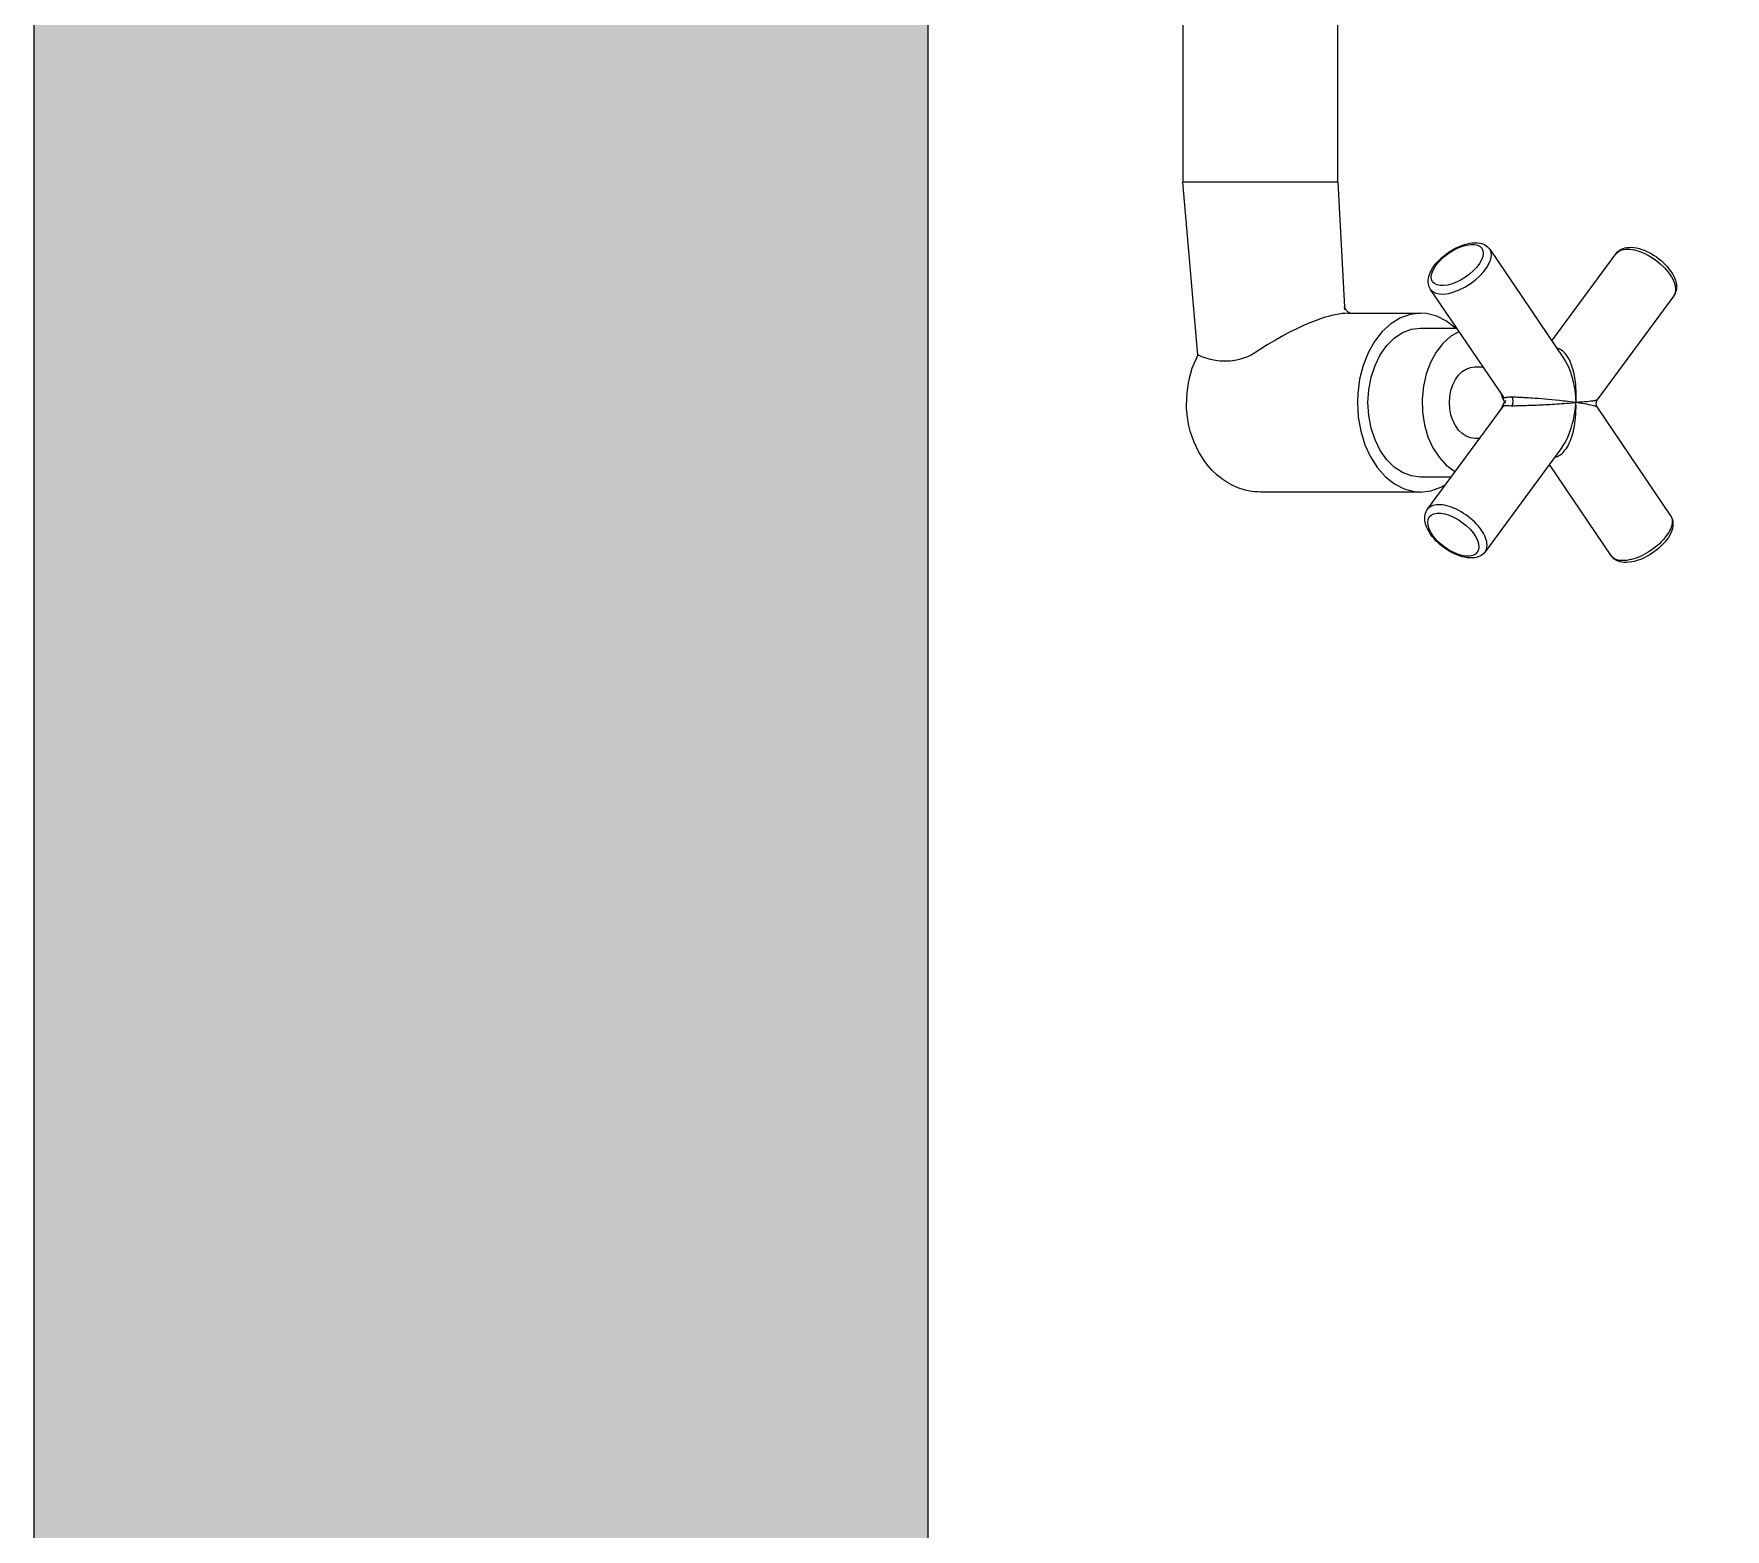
# Model space of a CAD drawing. Header units: inches. Extents: x 2 to 116, y 2 to 108.
# Drawn here: x 2.1206 to 2.4044, y 17.5004 to 17.7514 of the extents above; entities that cross this region are included whole.
import ezdxf

# ---------------------------------------------------------------- set-up
doc = ezdxf.new("R2010")
doc.units = ezdxf.units.IN
doc.header["$MEASUREMENT"] = 0
doc.layers.add('14 LOUÇAS - METAIS - BANCADAS', color=252, linetype='Continuous', lineweight=9)
doc.layers.add('15.1 HACHURA PAREDES', color=253, linetype='Continuous')

# ---------------------------------------------------------------- blocks, each defined once
blk = doc.blocks.new('CUBA COZ. 02')
at = {"layer": '14 LOUÇAS - METAIS - BANCADAS', "ltscale": 3.5}
for p, q in [((0.07754, 0.105), (0.07791, 0.10527)), ((0.07791, 0.10527), (0.07829, 0.10552)), ((0.07814, 0.10491), (0.07889, 0.10542)), ((0.07829, 0.10552), (0.07868, 0.10574)), ((0.07868, 0.10574), (0.07907, 0.10592)), ((0.07889, 0.10542), (0.07964, 0.1058)), ((0.07907, 0.10592), (0.07947, 0.10607)), ((0.07947, 0.10607), (0.07987, 0.10618)), ((0.07964, 0.1058), (0.08035, 0.10604)), ((0.07987, 0.10618), (0.08026, 0.10624)), ((0.08026, 0.10624), (0.08059, 0.10626)), ((0.08035, 0.10604), (0.081, 0.10612)), ((0.08059, 0.10626), (0.0809, 0.10624)), ((0.0809, 0.10624), (0.08118, 0.1062)), ((0.081, 0.10612), (0.08158, 0.10604)), ((0.08118, 0.1062), (0.08144, 0.10612)), ((0.08144, 0.10612), (0.08171, 0.10602)), ((0.08158, 0.10604), (0.08207, 0.1058)), ((0.08171, 0.10602), (0.08195, 0.10589)), ((0.08195, 0.10589), (0.08204, 0.10583)), ((0.08204, 0.10583), (0.0821, 0.10579)), ((0.08207, 0.1058), (0.0821, 0.10579)), ((0.0821, 0.10579), (0.09958, 0.0929)), ((0.10073, 0.09288), (0.119, 0.10528)), ((0.119, 0.10528), (0.11906, 0.10532)), ((0.119, 0.10528), (0.11902, 0.10529)), ((0.11902, 0.10529), (0.11922, 0.1054)), ((0.11906, 0.10532), (0.11918, 0.10539)), ((0.11918, 0.10539), (0.11941, 0.10549)), ((0.11922, 0.1054), (0.11944, 0.10548)), ((0.11941, 0.10549), (0.11965, 0.10558)), ((0.11944, 0.10548), (0.11968, 0.10553)), ((0.11965, 0.10558), (0.1199, 0.10564)), ((0.11968, 0.10553), (0.11994, 0.10555)), ((0.1199, 0.10564), (0.12018, 0.10567)), ((0.11994, 0.10555), (0.12021, 0.10553)), ((0.12018, 0.10567), (0.12047, 0.10567)), ((0.12021, 0.10553), (0.1205, 0.10548)), ((0.12047, 0.10567), (0.12079, 0.10564)), ((0.1205, 0.10548), (0.12079, 0.1054)), ((0.12079, 0.10564), (0.12112, 0.10557)), ((0.12079, 0.1054), (0.1211, 0.10529)), ((0.1211, 0.10529), (0.12141, 0.10515)), ((0.12112, 0.10557), (0.12148, 0.10547)), ((0.12141, 0.10515), (0.12173, 0.10497)), ((0.12148, 0.10547), (0.12185, 0.10532)), ((0.12185, 0.10532), (0.12223, 0.10512)), ((0.12223, 0.10512), (0.12261, 0.1049)), ((0.07503, 0.10207), (0.07529, 0.10249)), ((0.07529, 0.10249), (0.07556, 0.1029)), ((0.07546, 0.10185), (0.07604, 0.10272)), ((0.07556, 0.1029), (0.07585, 0.10329)), ((0.07585, 0.10329), (0.07616, 0.10367)), ((0.07604, 0.10272), (0.07669, 0.10354)), ((0.07616, 0.10367), (0.07649, 0.10403)), ((0.07649, 0.10403), (0.07682, 0.10438)), ((0.07669, 0.10354), (0.0774, 0.10427)), ((0.07682, 0.10438), (0.07718, 0.1047)), ((0.07718, 0.1047), (0.07754, 0.105)), ((0.0774, 0.10427), (0.07814, 0.10491)), ((0.12173, 0.10497), (0.12206, 0.10477)), ((0.12206, 0.10477), (0.12238, 0.10455)), ((0.12238, 0.10455), (0.12271, 0.10429)), ((0.12261, 0.1049), (0.12299, 0.10464)), ((0.12271, 0.10429), (0.12303, 0.10401)), ((0.12299, 0.10464), (0.12335, 0.10435)), ((0.12303, 0.10401), (0.12335, 0.10371)), ((0.12335, 0.10435), (0.1237, 0.10404)), ((0.12335, 0.10371), (0.12367, 0.10339)), ((0.12367, 0.10339), (0.12397, 0.10305)), ((0.1237, 0.10404), (0.12405, 0.1037)), ((0.12397, 0.10305), (0.12427, 0.10269)), ((0.12405, 0.1037), (0.12437, 0.10335)), ((0.12427, 0.10269), (0.12455, 0.10232)), ((0.12437, 0.10335), (0.12469, 0.10298)), ((0.12455, 0.10232), (0.12482, 0.10193)), ((0.12469, 0.10298), (0.12498, 0.10259)), ((0.12498, 0.10259), (0.12526, 0.10219)), ((0.12526, 0.10219), (0.12553, 0.10178)), ((0.07397, 0.09912), (0.07404, 0.09955)), ((0.07404, 0.09955), (0.07414, 0.09999)), ((0.07414, 0.09999), (0.07428, 0.10043)), ((0.07428, 0.10043), (0.07444, 0.10088)), ((0.07436, 0.09924), (0.07462, 0.10011)), ((0.07444, 0.10088), (0.07462, 0.10129)), ((0.07462, 0.10129), (0.07467, 0.10139)), ((0.07462, 0.10011), (0.07498, 0.10096)), ((0.07467, 0.10139), (0.0748, 0.10165)), ((0.0748, 0.10165), (0.07503, 0.10207)), ((0.07498, 0.10096), (0.07546, 0.10185)), ((0.12482, 0.10193), (0.12508, 0.10153)), ((0.12508, 0.10153), (0.12532, 0.10113)), ((0.12532, 0.10113), (0.12554, 0.10072)), ((0.12553, 0.10178), (0.12577, 0.10136)), ((0.12554, 0.10072), (0.12574, 0.10031)), ((0.12574, 0.10031), (0.12592, 0.0999)), ((0.12577, 0.10136), (0.12599, 0.10093)), ((0.12592, 0.0999), (0.12608, 0.09949)), ((0.12599, 0.10093), (0.12619, 0.1005)), ((0.12608, 0.09949), (0.12621, 0.09909)), ((0.12619, 0.1005), (0.12637, 0.10006)), ((0.12637, 0.10006), (0.12652, 0.09963)), ((0.12652, 0.09963), (0.12664, 0.09919)), ((0.07393, 0.0987), (0.07397, 0.09912)), ((0.07394, 0.09831), (0.07393, 0.0987)), ((0.07397, 0.09794), (0.07394, 0.09831)), ((0.07403, 0.09761), (0.07397, 0.09794)), ((0.07412, 0.09731), (0.07403, 0.09761)), ((0.07424, 0.09703), (0.07412, 0.09731)), ((0.07422, 0.09768), (0.07423, 0.09842)), ((0.07435, 0.09704), (0.07422, 0.09768)), ((0.07423, 0.09842), (0.07436, 0.09924)), ((0.07437, 0.09679), (0.07424, 0.09703)), ((0.07461, 0.09651), (0.07435, 0.09704)), ((0.07453, 0.09657), (0.07437, 0.09679)), ((0.0747, 0.09637), (0.07453, 0.09657)), ((0.07498, 0.09613), (0.07461, 0.09651)), ((0.12621, 0.09909), (0.12632, 0.0987)), ((0.12632, 0.0987), (0.12641, 0.09831)), ((0.12641, 0.09831), (0.12647, 0.09794)), ((0.12647, 0.09661), (0.12641, 0.09633)), ((0.12647, 0.09794), (0.12651, 0.09758)), ((0.12651, 0.09692), (0.12647, 0.09661)), ((0.12651, 0.09758), (0.12652, 0.09724)), ((0.12652, 0.09724), (0.12651, 0.09692)), ((0.1267, 0.09675), (0.1266, 0.09645)), ((0.12664, 0.09919), (0.12674, 0.09875)), ((0.12678, 0.09708), (0.1267, 0.09675)), ((0.12674, 0.09875), (0.1268, 0.09832)), ((0.12682, 0.09747), (0.12678, 0.09708)), ((0.1268, 0.09832), (0.12683, 0.09789)), ((0.12683, 0.09789), (0.12682, 0.09747)), ((0.0749, 0.09619), (0.0747, 0.09637)), ((0.07498, 0.09613), (0.0749, 0.09619)), ((0.08961, 0.08534), (0.07498, 0.09613)), ((0.12574, 0.09535), (0.11039, 0.08493)), ((0.1259, 0.09548), (0.12574, 0.09535)), ((0.12579, 0.09539), (0.12574, 0.09535)), ((0.126, 0.09555), (0.12579, 0.09539)), ((0.12606, 0.09565), (0.1259, 0.09548)), ((0.12619, 0.09575), (0.126, 0.09555)), ((0.1262, 0.09585), (0.12606, 0.09565)), ((0.12634, 0.09596), (0.12619, 0.09575)), ((0.12632, 0.09608), (0.1262, 0.09585)), ((0.12641, 0.09633), (0.12632, 0.09608)), ((0.12648, 0.09619), (0.12634, 0.09596)), ((0.1266, 0.09645), (0.12648, 0.09619)), ((0.09958, 0.0929), (0.0996, 0.09286)), ((0.0996, 0.09286), (0.09963, 0.09277)), ((0.09963, 0.09277), (0.09966, 0.09262)), ((0.09966, 0.09262), (0.09968, 0.09249)), ((0.09968, 0.09249), (0.09971, 0.09233)), ((0.09971, 0.09233), (0.09973, 0.09214)), ((0.09973, 0.09214), (0.09976, 0.09191)), ((0.09976, 0.09191), (0.0998, 0.09161)), ((0.0998, 0.09161), (0.09984, 0.09124)), ((0.09984, 0.09124), (0.09988, 0.09081)), ((0.10028, 0.09121), (0.10021, 0.09078)), ((0.10035, 0.09157), (0.10028, 0.09121)), ((0.10041, 0.09187), (0.10035, 0.09157)), ((0.10047, 0.09216), (0.10041, 0.09187)), ((0.10053, 0.0924), (0.10047, 0.09216)), ((0.10058, 0.09258), (0.10053, 0.0924)), ((0.10062, 0.0927), (0.10058, 0.09258)), ((0.10066, 0.09279), (0.10062, 0.0927)), ((0.1007, 0.09285), (0.10066, 0.09279)), ((0.10073, 0.09288), (0.1007, 0.09285)), ((0.09238, 0.08803), (0.09206, 0.08781)), ((0.09273, 0.08823), (0.09238, 0.08803)), ((0.09312, 0.08842), (0.09273, 0.08823)), ((0.09355, 0.0886), (0.09312, 0.08842)), ((0.09347, 0.08787), (0.09402, 0.08812)), ((0.09403, 0.08877), (0.09355, 0.0886)), ((0.09402, 0.08812), (0.09442, 0.08829)), ((0.09457, 0.08893), (0.09403, 0.08877)), ((0.09442, 0.08829), (0.09486, 0.08845)), ((0.09517, 0.08908), (0.09457, 0.08893)), ((0.09486, 0.08845), (0.09532, 0.08861)), ((0.09582, 0.0892), (0.09517, 0.08908)), ((0.09532, 0.08861), (0.09582, 0.08875)), ((0.09652, 0.0893), (0.09582, 0.0892)), ((0.09582, 0.08875), (0.09643, 0.08891)), ((0.09643, 0.08891), (0.09711, 0.08905)), ((0.09696, 0.08935), (0.09652, 0.0893)), ((0.09744, 0.08939), (0.09696, 0.08935)), ((0.09711, 0.08905), (0.09785, 0.08918)), ((0.09796, 0.08942), (0.09744, 0.08939)), ((0.09785, 0.08918), (0.09843, 0.08926)), ((0.09841, 0.08943), (0.09796, 0.08942)), ((0.09885, 0.08943), (0.09841, 0.08943)), ((0.09843, 0.08926), (0.09914, 0.08933)), ((0.09938, 0.08941), (0.09885, 0.08943)), ((0.09914, 0.08933), (0.1, 0.08938)), ((0.1, 0.08938), (0.09938, 0.08941)), ((0.09983, 0.08803), (0.09978, 0.08762)), ((0.09988, 0.08846), (0.09983, 0.08803)), ((0.09988, 0.09081), (0.09991, 0.09045)), ((0.09994, 0.08891), (0.09988, 0.08846)), ((0.09991, 0.09045), (0.09995, 0.08998)), ((0.1, 0.08938), (0.09994, 0.08891)), ((0.09995, 0.08998), (0.1, 0.08938)), ((0.10009, 0.08998), (0.1, 0.08938)), ((0.10076, 0.0894), (0.1, 0.08938)), ((0.1009, 0.0893), (0.1, 0.08938)), ((0.10004, 0.08883), (0.1, 0.08938)), ((0.10008, 0.08831), (0.10004, 0.08883)), ((0.10011, 0.08782), (0.10008, 0.08831)), ((0.10016, 0.09045), (0.10009, 0.08998)), ((0.10021, 0.09078), (0.10016, 0.09045)), ((0.10144, 0.08938), (0.10076, 0.0894)), ((0.10163, 0.0892), (0.1009, 0.0893)), ((0.10206, 0.08935), (0.10144, 0.08938)), ((0.10219, 0.08911), (0.10163, 0.0892)), ((0.1026, 0.08931), (0.10206, 0.08935)), ((0.10295, 0.08895), (0.10219, 0.08911)), ((0.10308, 0.08926), (0.1026, 0.08931)), ((0.10364, 0.08878), (0.10295, 0.08895)), ((0.10349, 0.0892), (0.10308, 0.08926)), ((0.10394, 0.08913), (0.10349, 0.0892)), ((0.10426, 0.0886), (0.10364, 0.08878)), ((0.10437, 0.08905), (0.10394, 0.08913)), ((0.10492, 0.08838), (0.10426, 0.0886)), ((0.10477, 0.08896), (0.10437, 0.08905)), ((0.10516, 0.08886), (0.10477, 0.08896)), ((0.10553, 0.08814), (0.10492, 0.08838)), ((0.10552, 0.08875), (0.10516, 0.08886)), ((0.10586, 0.08864), (0.10552, 0.08875)), ((0.10608, 0.0879), (0.10553, 0.08814)), ((0.10618, 0.08853), (0.10586, 0.08864)), ((0.10647, 0.08841), (0.10618, 0.08853)), ((0.10681, 0.08826), (0.10647, 0.08841)), ((0.10712, 0.08811), (0.10681, 0.08826)), ((0.10741, 0.08795), (0.10712, 0.08811)), ((0.07426, 0.07493), (0.09254, 0.08732)), ((0.09092, 0.08638), (0.09087, 0.08619)), ((0.091, 0.08658), (0.09092, 0.08638)), ((0.0911, 0.08678), (0.091, 0.08658)), ((0.09122, 0.08698), (0.0911, 0.08678)), ((0.09137, 0.08717), (0.09122, 0.08698)), ((0.09154, 0.08736), (0.09137, 0.08717)), ((0.09178, 0.08759), (0.09154, 0.08736)), ((0.09206, 0.08781), (0.09178, 0.08759)), ((0.09254, 0.08732), (0.09297, 0.0876)), ((0.09297, 0.0876), (0.09347, 0.08787)), ((0.09953, 0.08533), (0.09947, 0.08472)), ((0.09959, 0.08596), (0.09953, 0.08533)), ((0.09966, 0.08661), (0.09959, 0.08596)), ((0.09969, 0.08691), (0.09966, 0.08661)), ((0.09973, 0.08725), (0.09969, 0.08691)), ((0.09978, 0.08762), (0.09973, 0.08725)), ((0.10014, 0.08737), (0.10011, 0.08782)), ((0.10017, 0.08696), (0.10014, 0.08737)), ((0.1002, 0.0866), (0.10017, 0.08696)), ((0.10022, 0.08619), (0.1002, 0.0866)), ((0.10024, 0.08579), (0.10022, 0.08619)), ((0.10027, 0.08539), (0.10024, 0.08579)), ((0.10029, 0.08501), (0.10027, 0.08539)), ((0.10649, 0.08769), (0.10608, 0.0879)), ((0.10687, 0.08747), (0.10649, 0.08769)), ((0.10722, 0.08725), (0.10687, 0.08747)), ((0.10754, 0.08703), (0.10722, 0.08725)), ((0.10768, 0.08778), (0.10741, 0.08795)), ((0.10754, 0.08703), (0.12502, 0.07415)), ((0.10793, 0.0876), (0.10768, 0.08778)), ((0.10815, 0.08743), (0.10793, 0.0876)), ((0.10836, 0.08724), (0.10815, 0.08743)), ((0.10854, 0.08706), (0.10836, 0.08724)), ((0.1087, 0.08687), (0.10854, 0.08706)), ((0.10883, 0.08668), (0.1087, 0.08687)), ((0.10895, 0.08648), (0.10883, 0.08668)), ((0.10904, 0.08629), (0.10895, 0.08648)), ((0.10912, 0.08609), (0.10904, 0.08629)), ((0.10917, 0.0859), (0.10912, 0.08609)), ((0.10918, 0.08583), (0.10917, 0.0859)), ((0.09929, 0.08256), (0.09925, 0.08206)), ((0.09933, 0.08307), (0.09929, 0.08256)), ((0.09937, 0.08359), (0.09933, 0.08307)), ((0.09942, 0.08414), (0.09937, 0.08359)), ((0.09947, 0.08472), (0.09942, 0.08414)), ((0.10031, 0.08463), (0.10029, 0.08501)), ((0.10033, 0.08427), (0.10031, 0.08463)), ((0.10035, 0.08392), (0.10033, 0.08427)), ((0.10036, 0.08358), (0.10035, 0.08392)), ((0.10038, 0.08318), (0.10036, 0.08358)), ((0.1004, 0.08279), (0.10038, 0.08318)), ((0.10041, 0.08241), (0.1004, 0.08279)), ((0.10043, 0.08205), (0.10041, 0.08241)), ((0.09912, 0.07956), (0.09911, 0.07931)), ((0.09913, 0.07982), (0.09912, 0.07956)), ((0.09914, 0.0801), (0.09913, 0.07982)), ((0.09915, 0.0804), (0.09914, 0.0801)), ((0.09917, 0.0807), (0.09915, 0.0804)), ((0.09919, 0.08103), (0.09917, 0.0807)), ((0.09921, 0.08136), (0.09919, 0.08103)), ((0.09923, 0.08171), (0.09921, 0.08136)), ((0.09925, 0.08206), (0.09923, 0.08171)), ((0.10044, 0.08169), (0.10043, 0.08205)), ((0.10045, 0.08134), (0.10044, 0.08169)), ((0.10047, 0.08101), (0.10045, 0.08134)), ((0.10048, 0.08068), (0.10047, 0.08101)), ((0.10049, 0.08038), (0.10048, 0.08068)), ((0.10049, 0.08008), (0.10049, 0.08038)), ((0.1005, 0.0798), (0.10049, 0.08008)), ((0.10051, 0.07954), (0.1005, 0.0798)), ((0.10051, 0.07929), (0.10051, 0.07954)), ((0.09927, 0.0774), (0.081, 0.065)), ((0.09839, 0.07679), (0.0987, 0.07688)), ((0.0987, 0.07688), (0.09908, 0.07701)), ((0.09908, 0.07701), (0.09948, 0.07719)), ((0.09911, 0.07931), (0.0991, 0.07907)), ((0.0991, 0.07907), (0.0991, 0.07885)), ((0.0991, 0.07885), (0.0991, 0.07865)), ((0.09915, 0.07868), (0.0991, 0.07865)), ((0.0991, 0.07865), (0.0991, 0.07846)), ((0.0991, 0.07846), (0.09911, 0.07828)), ((0.09911, 0.07828), (0.09911, 0.07812)), ((0.09911, 0.07812), (0.09912, 0.07797)), ((0.09912, 0.07797), (0.09913, 0.07784)), ((0.09913, 0.07784), (0.09914, 0.07772)), ((0.09914, 0.07772), (0.09915, 0.07762)), ((0.09921, 0.07871), (0.09915, 0.07868)), ((0.09915, 0.07762), (0.09917, 0.07754)), ((0.09917, 0.07754), (0.09919, 0.07747)), ((0.09919, 0.07747), (0.09921, 0.07742)), ((0.09927, 0.07874), (0.09921, 0.07871)), ((0.09921, 0.07742), (0.09923, 0.0774)), ((0.09923, 0.0774), (0.09925, 0.07739)), ((0.09925, 0.07739), (0.09927, 0.07739)), ((0.09934, 0.07877), (0.09927, 0.07874)), ((0.09927, 0.07739), (0.09927, 0.07739)), ((0.09941, 0.07879), (0.09934, 0.07877)), ((0.09948, 0.07881), (0.09941, 0.07879)), ((0.09956, 0.07883), (0.09948, 0.07881)), ((0.09948, 0.07719), (0.09988, 0.0774)), ((0.09964, 0.07884), (0.09956, 0.07883)), ((0.09972, 0.07884), (0.09964, 0.07884)), ((0.09967, 0.07756), (0.0997, 0.07754)), ((0.0997, 0.07754), (0.09973, 0.07752)), ((0.0998, 0.07885), (0.09972, 0.07884)), ((0.09973, 0.07752), (0.09977, 0.07749)), ((0.09977, 0.07749), (0.09981, 0.07746)), ((0.09988, 0.07884), (0.0998, 0.07885)), ((0.09981, 0.07746), (0.09984, 0.07743)), ((0.09984, 0.07743), (0.09988, 0.0774)), ((0.09996, 0.07884), (0.09988, 0.07884)), ((0.09988, 0.0774), (0.09991, 0.07743)), ((0.1, 0.07732), (0.09988, 0.0774)), ((0.09991, 0.07743), (0.09995, 0.07746)), ((0.09995, 0.07746), (0.09998, 0.07749)), ((0.10004, 0.07882), (0.09996, 0.07884)), ((0.09998, 0.07749), (0.10002, 0.07751)), ((0.1, 0.07732), (0.10039, 0.07712)), ((0.10002, 0.07751), (0.10005, 0.07754)), ((0.10011, 0.07881), (0.10004, 0.07882)), ((0.10005, 0.07754), (0.10006, 0.07754)), ((0.10018, 0.07879), (0.10011, 0.07881)), ((0.10025, 0.07877), (0.10018, 0.07879)), ((0.10031, 0.07874), (0.10025, 0.07877)), ((0.10037, 0.07872), (0.10031, 0.07874)), ((0.10042, 0.07869), (0.10037, 0.07872)), ((0.10039, 0.07712), (0.10077, 0.07695)), ((0.10047, 0.07866), (0.10042, 0.07869)), ((0.10042, 0.07737), (0.10043, 0.07737)), ((0.1179, 0.06449), (0.10042, 0.07737)), ((0.10043, 0.07737), (0.10044, 0.07738)), ((0.10044, 0.07738), (0.10046, 0.07741)), ((0.10046, 0.07741), (0.10047, 0.07745)), ((0.10052, 0.07863), (0.10047, 0.07866)), ((0.10047, 0.07745), (0.10048, 0.07752)), ((0.10048, 0.07752), (0.10049, 0.0776)), ((0.10049, 0.0777), (0.1005, 0.07782)), ((0.10049, 0.0776), (0.10049, 0.0777)), ((0.1005, 0.07782), (0.10051, 0.07795)), ((0.10052, 0.07905), (0.10051, 0.07929)), ((0.10051, 0.07826), (0.10052, 0.07844)), ((0.10051, 0.0781), (0.10051, 0.07826)), ((0.10051, 0.07795), (0.10051, 0.0781)), ((0.10052, 0.07883), (0.10052, 0.07905)), ((0.10052, 0.07863), (0.10052, 0.07883)), ((0.10052, 0.07844), (0.10052, 0.07863)), ((0.10077, 0.07695), (0.10114, 0.07681)), ((0.10114, 0.07681), (0.1012, 0.0768)), ((0.07331, 0.07356), (0.07341, 0.07385)), ((0.07341, 0.07385), (0.07353, 0.07411)), ((0.07353, 0.07411), (0.07367, 0.07434)), ((0.07367, 0.07434), (0.07383, 0.07454)), ((0.07383, 0.07454), (0.07402, 0.07474)), ((0.07402, 0.07474), (0.07421, 0.07489)), ((0.07421, 0.07489), (0.07426, 0.07493)), ((0.07474, 0.07514), (0.07426, 0.07493)), ((0.07426, 0.07493), (0.07426, 0.07493)), ((0.0745, 0.07379), (0.07496, 0.07383)), ((0.0753, 0.07519), (0.07474, 0.07514)), ((0.07496, 0.07383), (0.07549, 0.07374)), ((0.07593, 0.07509), (0.0753, 0.07519)), ((0.07661, 0.07483), (0.07593, 0.07509)), ((0.07733, 0.07442), (0.07661, 0.07483)), ((0.07805, 0.07387), (0.07733, 0.07442)), ((0.07876, 0.07321), (0.07805, 0.07387)), ((0.094, 0.07241), (0.094, 0.07382)), ((0.12204, 0.07392), (0.1217, 0.07372)), ((0.12238, 0.07409), (0.12204, 0.07392)), ((0.12271, 0.07423), (0.12238, 0.07409)), ((0.12303, 0.07434), (0.12271, 0.07423)), ((0.12334, 0.07442), (0.12303, 0.07434)), ((0.12364, 0.07446), (0.12334, 0.07442)), ((0.12393, 0.07448), (0.12364, 0.07446)), ((0.1242, 0.07446), (0.12393, 0.07448)), ((0.12445, 0.07442), (0.1242, 0.07446)), ((0.12469, 0.07434), (0.12445, 0.07442)), ((0.12491, 0.07423), (0.12469, 0.07434)), ((0.12502, 0.07415), (0.12491, 0.07423)), ((0.12502, 0.07415), (0.1251, 0.07409)), ((0.1251, 0.07409), (0.1253, 0.07391)), ((0.1253, 0.07391), (0.12547, 0.07371)), ((0.07317, 0.07242), (0.07318, 0.07284)), ((0.0732, 0.072), (0.07317, 0.07242)), ((0.07318, 0.07284), (0.07323, 0.07324)), ((0.07326, 0.07156), (0.0732, 0.072)), ((0.07323, 0.07324), (0.07331, 0.07356)), ((0.07335, 0.07113), (0.07326, 0.07156)), ((0.07347, 0.07069), (0.07335, 0.07113)), ((0.07346, 0.07237), (0.07358, 0.07289)), ((0.07346, 0.07176), (0.07346, 0.07237)), ((0.07355, 0.07108), (0.07346, 0.07176)), ((0.07375, 0.07035), (0.07355, 0.07108)), ((0.07358, 0.07289), (0.07379, 0.07331)), ((0.07379, 0.07331), (0.0741, 0.07361)), ((0.0741, 0.07361), (0.0745, 0.07379)), ((0.07549, 0.07374), (0.07606, 0.07353)), ((0.07606, 0.07353), (0.07666, 0.07319)), ((0.07666, 0.07319), (0.07726, 0.07273)), ((0.07726, 0.07273), (0.07785, 0.07218)), ((0.07785, 0.07218), (0.07842, 0.07154)), ((0.07842, 0.07154), (0.07893, 0.07085)), ((0.07944, 0.07245), (0.07876, 0.07321)), ((0.08006, 0.07161), (0.07944, 0.07245)), ((0.08061, 0.07072), (0.08006, 0.07161)), ((0.09409, 0.07167), (0.094, 0.07241)), ((0.09436, 0.07096), (0.09409, 0.07167)), ((0.0948, 0.07029), (0.09436, 0.07096)), ((0.10564, 0.07096), (0.1052, 0.07029)), ((0.10591, 0.07167), (0.10564, 0.07096)), ((0.106, 0.07241), (0.10591, 0.07167)), ((0.106, 0.07326), (0.106, 0.07241)), ((0.11912, 0.07129), (0.11884, 0.07091)), ((0.11941, 0.07166), (0.11912, 0.07129)), ((0.11971, 0.07202), (0.11941, 0.07166)), ((0.12003, 0.07235), (0.11971, 0.07202)), ((0.12035, 0.07267), (0.12003, 0.07235)), ((0.1201, 0.07032), (0.12065, 0.071)), ((0.12069, 0.07297), (0.12035, 0.07267)), ((0.12065, 0.071), (0.12124, 0.07161)), ((0.12102, 0.07324), (0.12069, 0.07297)), ((0.12136, 0.07349), (0.12102, 0.07324)), ((0.12124, 0.07161), (0.12186, 0.07213)), ((0.1217, 0.07372), (0.12136, 0.07349)), ((0.12186, 0.07213), (0.12249, 0.07256)), ((0.12249, 0.07256), (0.12311, 0.07287)), ((0.12311, 0.07287), (0.1237, 0.07305)), ((0.1237, 0.07305), (0.12424, 0.07311)), ((0.12424, 0.07311), (0.12472, 0.07304)), ((0.12472, 0.07304), (0.12512, 0.07283)), ((0.12512, 0.07283), (0.12543, 0.07251)), ((0.12543, 0.07251), (0.12564, 0.07207)), ((0.12547, 0.07371), (0.12563, 0.07349)), ((0.12563, 0.07349), (0.12576, 0.07324)), ((0.12564, 0.07207), (0.12575, 0.07154)), ((0.12575, 0.07154), (0.12575, 0.07092)), ((0.12576, 0.07324), (0.12588, 0.07297)), ((0.12588, 0.07297), (0.12597, 0.07267)), ((0.12603, 0.07116), (0.12596, 0.07073)), ((0.12597, 0.07267), (0.12603, 0.07233)), ((0.12603, 0.07233), (0.12606, 0.07197)), ((0.12607, 0.07157), (0.12603, 0.07116)), ((0.12606, 0.07197), (0.12607, 0.07157)), ((0.07362, 0.07025), (0.07347, 0.07069)), ((0.07379, 0.06982), (0.07362, 0.07025)), ((0.07404, 0.0696), (0.07375, 0.07035)), ((0.07399, 0.06938), (0.07379, 0.06982)), ((0.07421, 0.06896), (0.07399, 0.06938)), ((0.07443, 0.06884), (0.07404, 0.0696)), ((0.07445, 0.06853), (0.07421, 0.06896)), ((0.07488, 0.0681), (0.07443, 0.06884)), ((0.07471, 0.06812), (0.07445, 0.06853)), ((0.07499, 0.06772), (0.07471, 0.06812)), ((0.07893, 0.07085), (0.07939, 0.07011)), ((0.07939, 0.07011), (0.07977, 0.06935)), ((0.07977, 0.06935), (0.08007, 0.06859)), ((0.08007, 0.06859), (0.08026, 0.06787)), ((0.08107, 0.06981), (0.08061, 0.07072)), ((0.08142, 0.06891), (0.08107, 0.06981)), ((0.08166, 0.06803), (0.08142, 0.06891)), ((0.08749, 0.06918), (0.08631, 0.06766)), ((0.0875, 0.06332), (0.0875, 0.06941)), ((0.08806, 0.06979), (0.08889, 0.06836)), ((0.08889, 0.06836), (0.09005, 0.06706)), ((0.0954, 0.06968), (0.0948, 0.07029)), ((0.09614, 0.06916), (0.0954, 0.06968)), ((0.097, 0.06874), (0.09614, 0.06916)), ((0.09795, 0.06842), (0.097, 0.06874)), ((0.09896, 0.06823), (0.09795, 0.06842)), ((0.1, 0.06817), (0.09896, 0.06823)), ((0.10104, 0.06823), (0.1, 0.06817)), ((0.10205, 0.06842), (0.10104, 0.06823)), ((0.103, 0.06874), (0.10205, 0.06842)), ((0.10386, 0.06916), (0.103, 0.06874)), ((0.1046, 0.06968), (0.10386, 0.06916)), ((0.1052, 0.07029), (0.1046, 0.06968)), ((0.11051, 0.06763), (0.11153, 0.06899)), ((0.11153, 0.06899), (0.11161, 0.06913)), ((0.1125, 0.06847), (0.1125, 0.06332)), ((0.11742, 0.06812), (0.11731, 0.06773)), ((0.11756, 0.06851), (0.11742, 0.06812)), ((0.11772, 0.06892), (0.11756, 0.06851)), ((0.1179, 0.06932), (0.11772, 0.06892)), ((0.11811, 0.06972), (0.1179, 0.06932)), ((0.11833, 0.07013), (0.11811, 0.06972)), ((0.11858, 0.07052), (0.11833, 0.07013)), ((0.11884, 0.07091), (0.11858, 0.07052)), ((0.11889, 0.06811), (0.11921, 0.06886)), ((0.11921, 0.06886), (0.11962, 0.0696)), ((0.11962, 0.0696), (0.1201, 0.07032)), ((0.1251, 0.06876), (0.12469, 0.06802)), ((0.12497, 0.0682), (0.12471, 0.06778)), ((0.1252, 0.06863), (0.12497, 0.0682)), ((0.12542, 0.06951), (0.1251, 0.06876)), ((0.12533, 0.06889), (0.1252, 0.06863)), ((0.12538, 0.06899), (0.12533, 0.06889)), ((0.12556, 0.0694), (0.12538, 0.06899)), ((0.12563, 0.07024), (0.12542, 0.06951)), ((0.12572, 0.06984), (0.12556, 0.0694)), ((0.12575, 0.07092), (0.12563, 0.07024)), ((0.12586, 0.07029), (0.12572, 0.06984)), ((0.12596, 0.07073), (0.12586, 0.07029)), ((0.0754, 0.0674), (0.07488, 0.0681)), ((0.07529, 0.06733), (0.07499, 0.06772)), ((0.0756, 0.06696), (0.07529, 0.06733)), ((0.07597, 0.06677), (0.0754, 0.0674)), ((0.07592, 0.06661), (0.0756, 0.06696)), ((0.07626, 0.06627), (0.07592, 0.06661)), ((0.07656, 0.06621), (0.07597, 0.06677)), ((0.07662, 0.06595), (0.07626, 0.06627)), ((0.07716, 0.06576), (0.07656, 0.06621)), ((0.07698, 0.06566), (0.07662, 0.06595)), ((0.07735, 0.0654), (0.07698, 0.06566)), ((0.07776, 0.06542), (0.07716, 0.06576)), ((0.07773, 0.06517), (0.07735, 0.0654)), ((0.07833, 0.0652), (0.07776, 0.06542)), ((0.07972, 0.06534), (0.07932, 0.06516)), ((0.08002, 0.06564), (0.07972, 0.06534)), ((0.08024, 0.06605), (0.08002, 0.06564)), ((0.08035, 0.06658), (0.08024, 0.06605)), ((0.08026, 0.06787), (0.08036, 0.06719)), ((0.08036, 0.06719), (0.08035, 0.06658)), ((0.081, 0.065), (0.08137, 0.06536)), ((0.08137, 0.06536), (0.08163, 0.06586)), ((0.08163, 0.06586), (0.08176, 0.06649)), ((0.08177, 0.06722), (0.08166, 0.06803)), ((0.08176, 0.06649), (0.08177, 0.06722)), ((0.0855, 0.06603), (0.08507, 0.06432)), ((0.08631, 0.06766), (0.0855, 0.06603)), ((0.09005, 0.06706), (0.09151, 0.06592)), ((0.09151, 0.06592), (0.09324, 0.06498)), ((0.10572, 0.06455), (0.10757, 0.06537)), ((0.10757, 0.06537), (0.10918, 0.06641)), ((0.10918, 0.06641), (0.11051, 0.06763)), ((0.11421, 0.06673), (0.11376, 0.06754)), ((0.1148, 0.06505), (0.11421, 0.06673)), ((0.11714, 0.06662), (0.11713, 0.06629)), ((0.11713, 0.06629), (0.11715, 0.06597)), ((0.11717, 0.06698), (0.11714, 0.06662)), ((0.11715, 0.06597), (0.1172, 0.06567)), ((0.11723, 0.06735), (0.11717, 0.06698)), ((0.1172, 0.06567), (0.11728, 0.0654)), ((0.11731, 0.06773), (0.11723, 0.06735)), ((0.11728, 0.0654), (0.11738, 0.06515)), ((0.11856, 0.0667), (0.11867, 0.06738)), ((0.11856, 0.06608), (0.11856, 0.0667)), ((0.11866, 0.06555), (0.11856, 0.06608)), ((0.11888, 0.06511), (0.11866, 0.06555)), ((0.11867, 0.06738), (0.11889, 0.06811)), ((0.12245, 0.06549), (0.12182, 0.06506)), ((0.12246, 0.06528), (0.12209, 0.065)), ((0.12307, 0.06601), (0.12245, 0.06549)), ((0.12282, 0.06558), (0.12246, 0.06528)), ((0.12318, 0.0659), (0.12282, 0.06558)), ((0.12366, 0.06662), (0.12307, 0.06601)), ((0.12351, 0.06624), (0.12318, 0.0659)), ((0.12384, 0.06661), (0.12351, 0.06624)), ((0.12421, 0.0673), (0.12366, 0.06662)), ((0.12415, 0.06698), (0.12384, 0.06661)), ((0.12444, 0.06738), (0.12415, 0.06698)), ((0.12469, 0.06802), (0.12421, 0.0673)), ((0.12471, 0.06778), (0.12444, 0.06738)), ((0.07811, 0.06498), (0.07773, 0.06517)), ((0.07849, 0.06482), (0.07811, 0.06498)), ((0.07885, 0.06511), (0.07833, 0.0652)), ((0.07885, 0.06471), (0.07849, 0.06482)), ((0.07932, 0.06516), (0.07885, 0.06511)), ((0.07918, 0.06464), (0.07885, 0.06471)), ((0.0795, 0.06461), (0.07918, 0.06464)), ((0.0798, 0.06461), (0.0795, 0.06461)), ((0.08007, 0.06463), (0.0798, 0.06461)), ((0.08033, 0.06469), (0.08007, 0.06463)), ((0.08057, 0.06477), (0.08033, 0.06469)), ((0.0808, 0.06488), (0.08057, 0.06477)), ((0.081, 0.065), (0.0808, 0.06488)), ((0.08507, 0.06432), (0.085, 0.06332)), ((0.085, 0.06332), (0.0852, 0.0616)), ((0.085, 0.05118), (0.085, 0.06332)), ((0.08769, 0.06179), (0.0875, 0.06332)), ((0.09324, 0.06498), (0.09517, 0.06426)), ((0.09517, 0.06426), (0.09724, 0.06379)), ((0.09724, 0.06379), (0.0994, 0.06358)), ((0.0994, 0.06358), (0.10158, 0.06364)), ((0.10158, 0.06364), (0.10371, 0.06397)), ((0.10371, 0.06397), (0.10572, 0.06455)), ((0.1125, 0.06332), (0.11231, 0.06179)), ((0.115, 0.06332), (0.1148, 0.06505)), ((0.11492, 0.06226), (0.115, 0.06332)), ((0.115, 0.06332), (0.115, 0.03645)), ((0.11738, 0.06515), (0.1175, 0.06492)), ((0.1175, 0.06492), (0.11765, 0.06472)), ((0.11765, 0.06472), (0.11782, 0.06455)), ((0.11782, 0.06455), (0.1179, 0.06449)), ((0.11805, 0.06439), (0.1179, 0.06449)), ((0.11829, 0.06426), (0.11805, 0.06439)), ((0.11856, 0.06415), (0.11829, 0.06426)), ((0.11882, 0.06408), (0.11856, 0.06415)), ((0.1191, 0.06404), (0.11882, 0.06408)), ((0.11919, 0.06478), (0.11888, 0.06511)), ((0.11941, 0.06402), (0.1191, 0.06404)), ((0.11959, 0.06458), (0.11919, 0.06478)), ((0.11974, 0.06404), (0.11941, 0.06402)), ((0.12007, 0.06451), (0.11959, 0.06458)), ((0.12013, 0.0641), (0.11974, 0.06404)), ((0.12061, 0.06457), (0.12007, 0.06451)), ((0.12053, 0.06421), (0.12013, 0.0641)), ((0.12093, 0.06435), (0.12053, 0.06421)), ((0.1212, 0.06475), (0.12061, 0.06457)), ((0.12132, 0.06454), (0.12093, 0.06435)), ((0.12182, 0.06506), (0.1212, 0.06475)), ((0.12171, 0.06476), (0.12132, 0.06454)), ((0.12209, 0.065), (0.12171, 0.06476)), ((0.0852, 0.0616), (0.08579, 0.05992)), ((0.08579, 0.05992), (0.08677, 0.05833)), ((0.08825, 0.0603), (0.08769, 0.06179)), ((0.08917, 0.0589), (0.08825, 0.0603)), ((0.11175, 0.0603), (0.11083, 0.0589)), ((0.11231, 0.06179), (0.11175, 0.0603)), ((0.11365, 0.05893), (0.11448, 0.06056)), ((0.11448, 0.06056), (0.11492, 0.06226)), ((0.08677, 0.05833), (0.08809, 0.05688)), ((0.08809, 0.05688), (0.08973, 0.05559)), ((0.09042, 0.05764), (0.08917, 0.0589)), ((0.09197, 0.05655), (0.09042, 0.05764)), ((0.10958, 0.05764), (0.10803, 0.05655)), ((0.11083, 0.0589), (0.10958, 0.05764)), ((0.11093, 0.05606), (0.11246, 0.05742)), ((0.11246, 0.05742), (0.11365, 0.05893)), ((0.08973, 0.05559), (0.09165, 0.05451)), ((0.09165, 0.05451), (0.09378, 0.05367)), ((0.09375, 0.05567), (0.09197, 0.05655)), ((0.09572, 0.05502), (0.09375, 0.05567)), ((0.09783, 0.05462), (0.09572, 0.05502)), ((0.1, 0.05448), (0.09783, 0.05462)), ((0.10217, 0.05462), (0.1, 0.05448)), ((0.10428, 0.05502), (0.10217, 0.05462)), ((0.10625, 0.05567), (0.10428, 0.05502)), ((0.10481, 0.05328), (0.10706, 0.05397)), ((0.10803, 0.05655), (0.10625, 0.05567)), ((0.10706, 0.05397), (0.10912, 0.0549)), ((0.10912, 0.0549), (0.11093, 0.05606)), ((0.08466, 0.05102), (0.08475, 0.05112)), ((0.08475, 0.05112), (0.08484, 0.05125)), ((0.08484, 0.05125), (0.08494, 0.05139)), ((0.08494, 0.05139), (0.085, 0.05152)), ((0.085, 0.05152), (0.085, 0.05152)), ((0.085, 0.05118), (0.085, 0.05117)), ((0.085, 0.05117), (0.08502, 0.05068)), ((0.09378, 0.05367), (0.09609, 0.05308)), ((0.09609, 0.05308), (0.09849, 0.05277)), ((0.09849, 0.05277), (0.1, 0.05272)), ((0.1, 0.05272), (0.10244, 0.05286)), ((0.10244, 0.05286), (0.10481, 0.05328)), ((0.063, 0.04945), (0.01032, 0.04945)), ((0.063, 0.04945), (0.08399, 0.05055)), ((0.063, 0.04945), (0.063, 0.02345)), ((0.08417, 0.05056), (0.08394, 0.05055)), ((0.08394, 0.05054), (0.08396, 0.05054)), ((0.08396, 0.05054), (0.08402, 0.05056)), ((0.08399, 0.05055), (0.08418, 0.05056)), ((0.08402, 0.05056), (0.0841, 0.0506)), ((0.0841, 0.0506), (0.08419, 0.05065)), ((0.08417, 0.05056), (0.08422, 0.05057)), ((0.08419, 0.05065), (0.0843, 0.05072)), ((0.08422, 0.05057), (0.08427, 0.05057)), ((0.08427, 0.05057), (0.08431, 0.05057)), ((0.0843, 0.05072), (0.08443, 0.05081)), ((0.08431, 0.05057), (0.08435, 0.05058)), ((0.08435, 0.05058), (0.08437, 0.05058)), ((0.08437, 0.05058), (0.08438, 0.05058)), ((0.08438, 0.05058), (0.0844, 0.05059)), ((0.0844, 0.05059), (0.08441, 0.05059)), ((0.08441, 0.05059), (0.08442, 0.05059)), ((0.08442, 0.05059), (0.08442, 0.05059)), ((0.08442, 0.05059), (0.08442, 0.05059)), ((0.08442, 0.05059), (0.08442, 0.05059)), ((0.08443, 0.05081), (0.08454, 0.05091)), ((0.08454, 0.05091), (0.08466, 0.05102)), ((0.08502, 0.05068), (0.08506, 0.05015)), ((0.08506, 0.05015), (0.08514, 0.0496)), ((0.08514, 0.0496), (0.08525, 0.04901)), ((0.08525, 0.04901), (0.08538, 0.0484)), ((0.08538, 0.0484), (0.08554, 0.04779)), ((0.08554, 0.04779), (0.08573, 0.04716)), ((0.08573, 0.04716), (0.08595, 0.0465)), ((0.08595, 0.0465), (0.08619, 0.04581)), ((0.08619, 0.04581), (0.0866, 0.04476)), ((0.0866, 0.04476), (0.08708, 0.04365)), ((0.08708, 0.04365), (0.08759, 0.04254)), ((0.08759, 0.04254), (0.08814, 0.04144)), ((0.08814, 0.04144), (0.08874, 0.04029)), ((0.08874, 0.04029), (0.08949, 0.03896)), ((0.08949, 0.03896), (0.09031, 0.03757)), ((0.09031, 0.03757), (0.09112, 0.03626)), ((0.09112, 0.03626), (0.09201, 0.03491)), ((0.09201, 0.03491), (0.0923, 0.03429)), ((0.0923, 0.03429), (0.09255, 0.03362)), ((0.11473, 0.03409), (0.11463, 0.03372)), ((0.11479, 0.03438), (0.11473, 0.03409)), ((0.11485, 0.03471), (0.11479, 0.03438)), ((0.11491, 0.03508), (0.11485, 0.03471)), ((0.11496, 0.0355), (0.11491, 0.03508)), ((0.11499, 0.03595), (0.11496, 0.0355)), ((0.115, 0.03645), (0.11499, 0.03595)), ((0.09255, 0.03362), (0.09276, 0.03291)), ((0.09276, 0.03291), (0.09292, 0.03216)), ((0.09292, 0.03216), (0.09303, 0.03136)), ((0.09303, 0.03136), (0.09306, 0.03053)), ((0.11386, 0.0317), (0.11335, 0.03078)), ((0.11428, 0.03264), (0.11386, 0.0317)), ((0.11463, 0.03372), (0.11428, 0.03264)), ((0.09292, 0.02888), (0.09276, 0.02809)), ((0.09302, 0.0297), (0.09292, 0.02888)), ((0.09306, 0.03053), (0.09302, 0.0297)), ((0.11212, 0.02914), (0.11139, 0.02837)), ((0.11277, 0.02994), (0.11212, 0.02914)), ((0.11335, 0.03078), (0.11277, 0.02994)), ((0.09199, 0.02596), (0.063, 0.02345)), ((0.09229, 0.02662), (0.092, 0.02594)), ((0.092, 0.02594), (0.09275, 0.02558)), ((0.09254, 0.02733), (0.09229, 0.02662)), ((0.09276, 0.02809), (0.09254, 0.02733)), ((0.09275, 0.02558), (0.09351, 0.02525)), ((0.10749, 0.02569), (0.10662, 0.0253)), ((0.10833, 0.02612), (0.10749, 0.02569)), ((0.10912, 0.02659), (0.10833, 0.02612)), ((0.10988, 0.0271), (0.10912, 0.02659)), ((0.11061, 0.02767), (0.10988, 0.0271)), ((0.11139, 0.02837), (0.11061, 0.02767)), ((0.00835, 0.02345), (0.063, 0.02345)), ((0.09351, 0.02525), (0.09429, 0.02496)), ((0.09429, 0.02496), (0.09509, 0.02471)), ((0.09509, 0.02471), (0.09589, 0.0245)), ((0.09589, 0.0245), (0.09671, 0.02433)), ((0.09671, 0.02433), (0.09753, 0.0242)), ((0.09753, 0.0242), (0.09835, 0.0241)), ((0.09835, 0.0241), (0.09918, 0.02405)), ((0.09918, 0.02405), (0.1, 0.02403)), ((0.10097, 0.02405), (0.1, 0.02403)), ((0.10194, 0.02413), (0.10097, 0.02405)), ((0.10291, 0.02426), (0.10194, 0.02413)), ((0.10387, 0.02445), (0.10291, 0.02426)), ((0.10481, 0.02468), (0.10387, 0.02445)), ((0.10574, 0.02497), (0.10481, 0.02468)), ((0.10662, 0.0253), (0.10574, 0.02497))]:
    blk.add_line(p, q, dxfattribs=at)
blk.add_arc((0.10017, 0.09371), 0.000998, 233.6192, 304.1504, dxfattribs=at)

msp = doc.modelspace()

# ---------------------------------------------------------------- hatches: boundary and pattern name
at = {"layer": '15.1 HACHURA PAREDES'}
h = msp.add_hatch(color=256, dxfattribs=at)
h.dxf.hatch_style = 1
h.paths.add_polyline_path([(2.27058, 19.21435), (3.55129, 19.21435), (3.55129, 19.36435), (2.12058, 19.36435), (2.12058, 11.91435), (2.27058, 11.91435)])
h.paths.add_polyline_path([(6.82058, 19.21435), (6.67058, 19.21435), (6.67058, 18.94935), (6.82058, 18.94935), (6.82058, 18.97435)])
h.paths.add_polyline_path([(6.82058, 19.36435), (5.55129, 19.36435), (5.55129, 19.21435), (6.67058, 19.21435), (6.82058, 19.21435)])

# ---------------------------------------------------------------- linework, layer by layer
for p, q in [((2.12058, 25.76435), (2.12058, 5.76435)), ((2.27058, 19.21435), (2.27058, 11.91435))]:
    msp.add_line(p, q)

# ---------------------------------------------------------------- block references
at = {"layer": '14 LOUÇAS - METAIS - BANCADAS', "rotation": 269.9999999999994}
msp.add_blockref('CUBA COZ. 02', (2.28996, 17.78947), dxfattribs=at)

doc.saveas('drawing.dxf')
